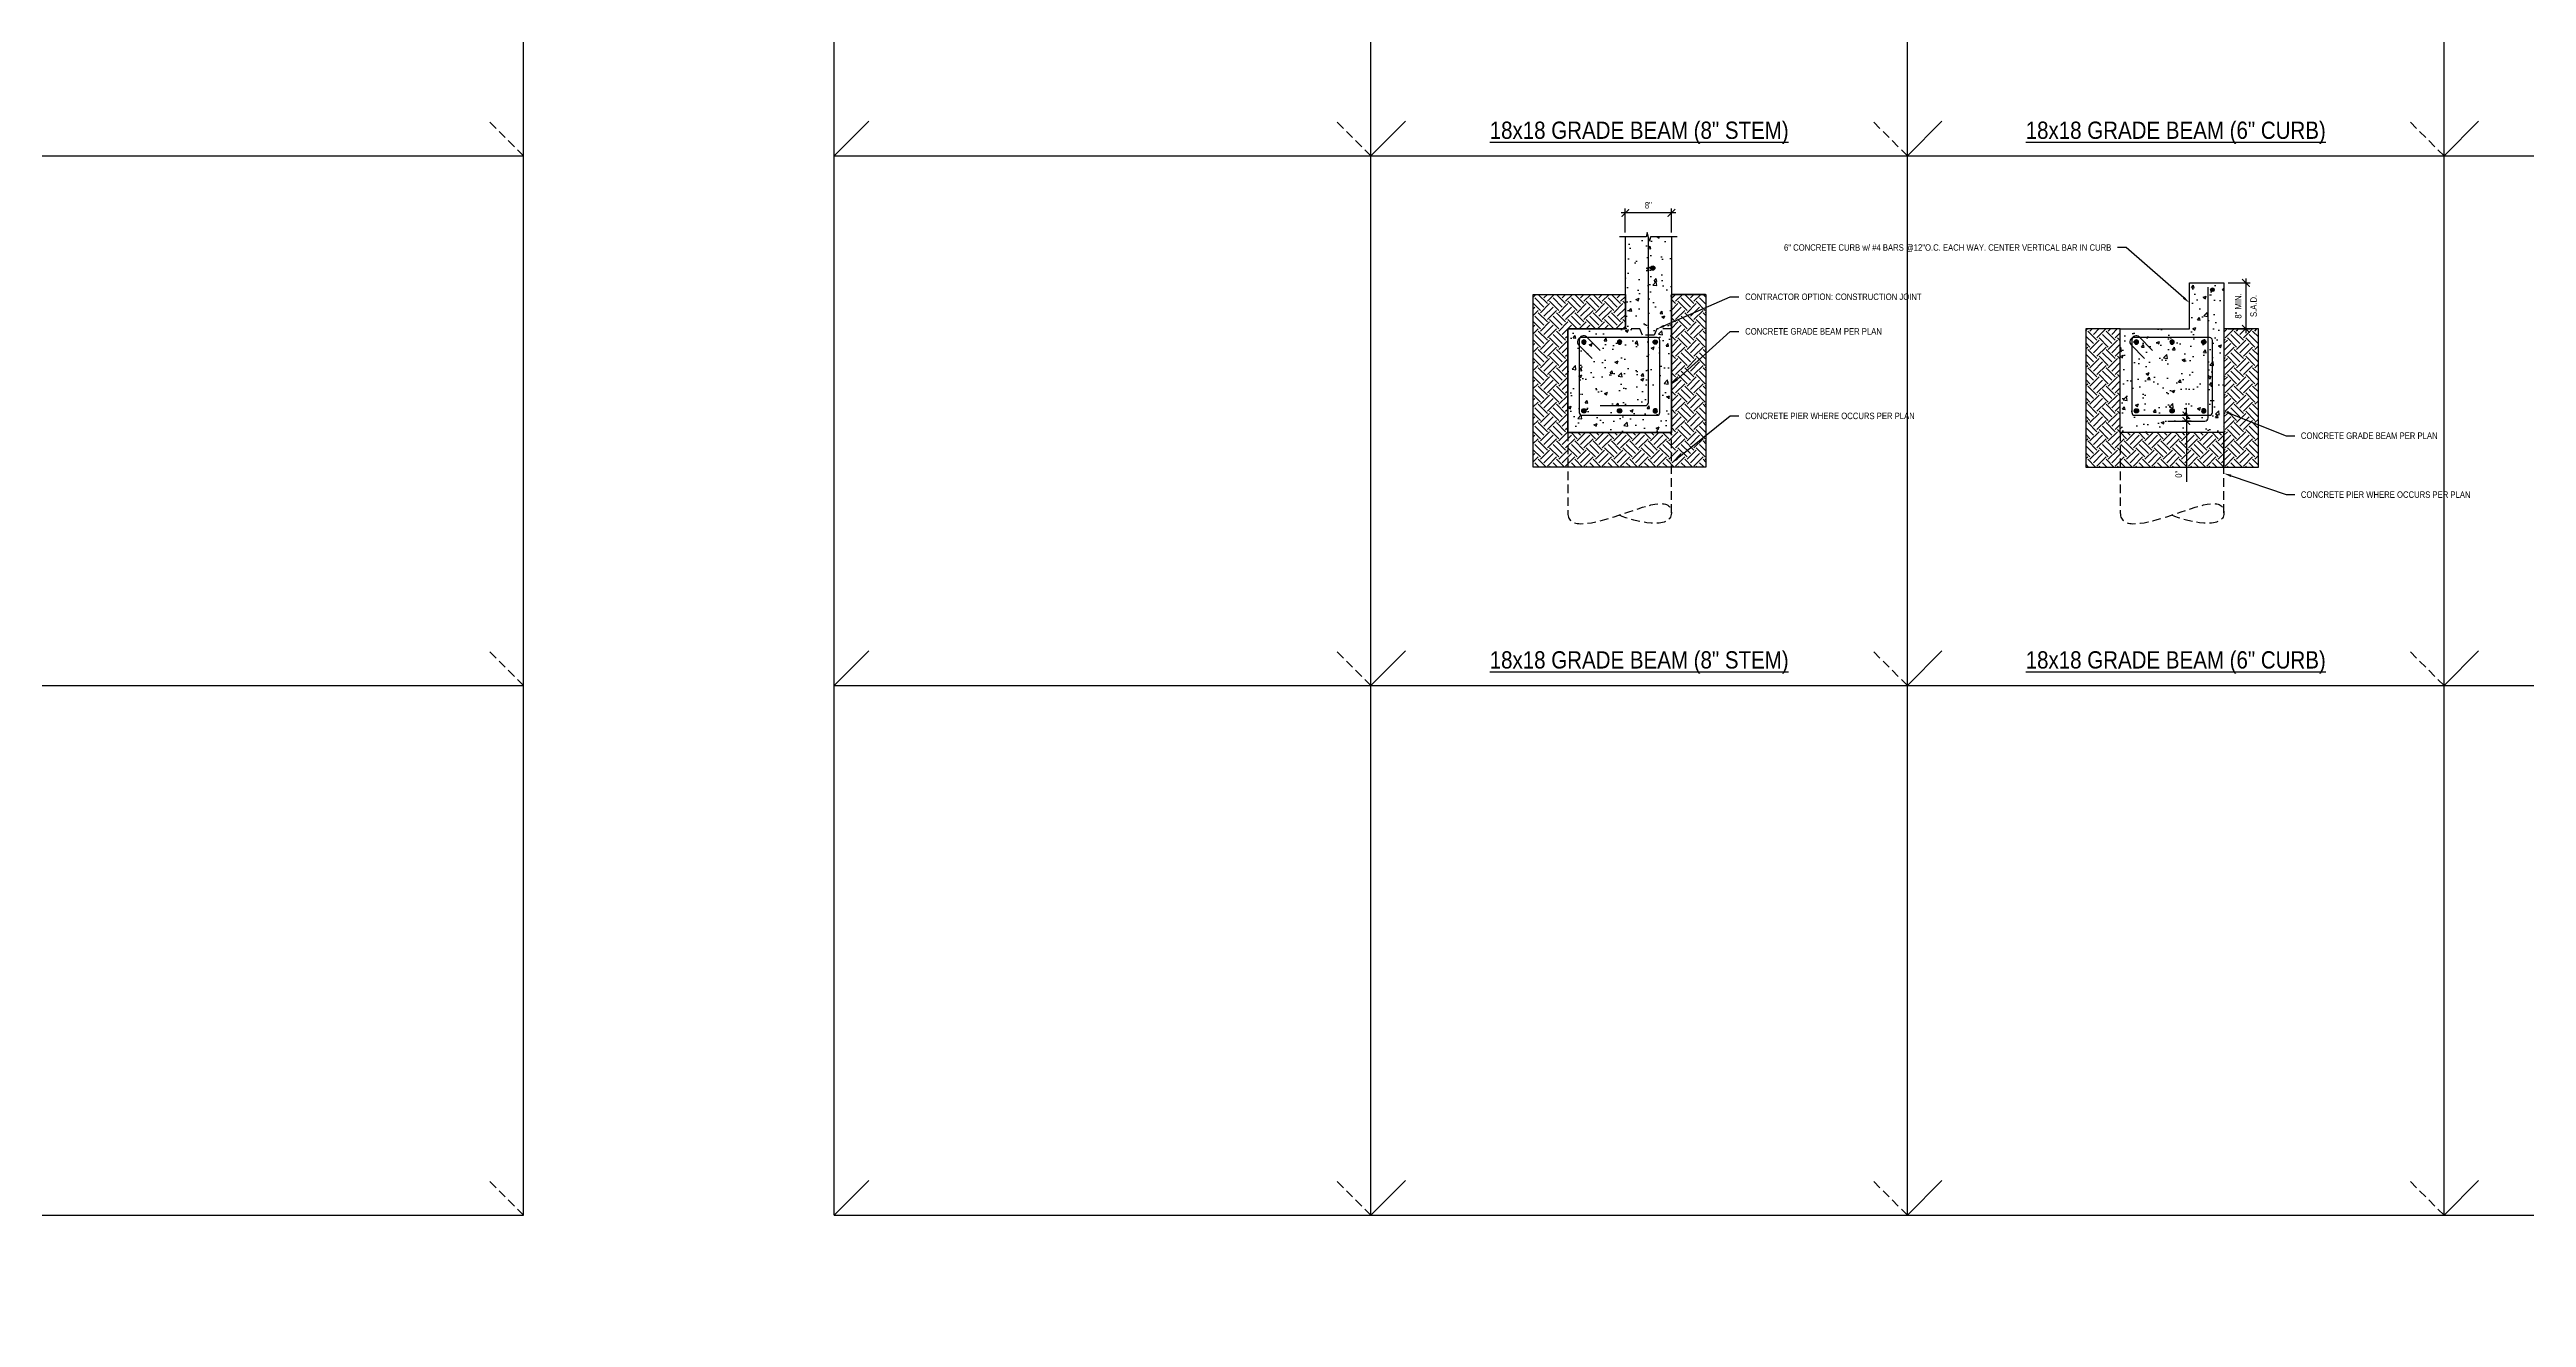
# Model space of a CAD drawing. Header units: inches. Extents: x -2661 to 42767, y -1222 to 9099.
# Drawn here: x -618.3 to -188, y 1365.8 to 1586 of the extents above; entities that cross this region are included whole.
import ezdxf
from ezdxf import colors
from ezdxf.entities.mleader import LeaderData, LeaderLine
from ezdxf.math import Vec2, Vec3

# ---------------------------------------------------------------- set-up
doc = ezdxf.new("R2010")
doc.units = ezdxf.units.IN
doc.header["$LTSCALE"] = 12
doc.header["$MEASUREMENT"] = 0
doc.header["$PDMODE"] = 3
doc.linetypes.add('HIDDEN2', pattern=[0.1875, 0.125, -0.0625])
doc.layers.get('0').update_dxf_attribs({"linetype": 'CONTINUOUS'})
doc.layers.get('DefPoints').update_dxf_attribs({"color": 251, "linetype": 'CONTINUOUS'})
doc.layers.add('DESIGNER COMMENTS', color=221, linetype='CONTINUOUS', plot=False)
doc.layers.add('S-ANNO-GRID-NONPLOT', color=251, linetype='CONTINUOUS', plot=False)
for name, color, linetype in [('S-ANNO-DIMS', 2, 'CONTINUOUS'), ('S-ANNO-NOTE', 4, 'CONTINUOUS'), ('S-BREAK', 2, 'CONTINUOUS'), ('S-CONC', 4, 'CONTINUOUS'), ('S-GRADE', 3, 'CONTINUOUS'), ('S-REBAR', 7, 'CONTINUOUS')]:
    doc.layers.add(name, color=color, linetype=linetype)
doc.layers.add('S-ANNO-NONPLOT', color=253, linetype='CONTINUOUS', plot=False, transparency=0.5)
doc.layers.add('S-HATCH-SOIL', color=7, linetype='CONTINUOUS', true_color=0x8f8f8f, transparency=0.8)
doc.layers.add('S-HATCH2', color=2, linetype='CONTINUOUS', transparency=0.5)
doc.styles.add('Arial', font='arial.ttf', dxfattribs={"width": 0.85})
doc.dimstyles.new('DIM-12_Se', dxfattribs={"dimscale": 12, "dimtxt": 0.09375, "dimasz": 0.109375, "dimexe": 0.0625, "dimexo": 0.0625, "dimgap": 0.0625, "dimtad": 1, "dimdec": 4, "dimzin": 11, "dimdsep": 46, "dimlunit": 4, "dimtxsty": 'Arial', "dimblk": 'ARCHTICK', "dimcen": 0.125, "dimdle": 0.0625, "dimclrd": 256, "dimclre": 256, "dimclrt": 4, "dimadec": 0, "dimazin": 0, "dimtfac": 0.75, "dimtdec": 4, "dimtmove": 0, "dimatfit": 3, "dimfxl": 1, "dimfrac": 1, "dimtolj": 1, "dimtzin": 0, "dimarcsym": 0})
pattern_1 = [(45, (-4065.087, -1630.151), (0, 3.1819805), [2.25, -2.25]), (45, (-4065.6837, -1629.5544), (0, 3.1819805), [2.25, -2.25]), (45, (-4066.2803, -1628.9578), (0, 3.1819805), [2.25, -2.25]), (135, (-4066.2803, -1628.56), (-3.1819805, 4e-16), [2.25, -2.25]), (135, (-4065.6837, -1627.9634), (-3.1819805, 4e-16), [2.25, -2.25]), (135, (-4065.087, -1627.3668), (-3.1819805, 4e-16), [2.25, -2.25])]

# ---------------------------------------------------------------- blocks, each defined once
blk = doc.blocks.new('Se_24x36_STARTERS_GRID')
for p, q in [((-372.84, 276), (-279.63, 276)), ((-372.84, 184), (-372.84, 276)), ((-279.63, -92), (-279.63, 276)), ((-279.63, 276), (-186.42, 276)), ((-186.42, -92), (-186.42, 276)), ((-186.42, 276), (-93.21, 276)), ((-93.21, -92), (-93.21, 276)), ((-93.21, 276), (0, 276)), ((0, 184), (0, 276)), ((-372.84, 184), (-366.84, 190)), ((-279.63, 184), (-273.63, 190)), ((-186.42, 184), (-180.42, 190)), ((-93.21, 184), (-87.21, 190)), ((-372.84, 92), (-372.84, 184)), ((-372.84, 184), (-279.63, 184)), ((-279.63, 184), (-186.42, 184)), ((-186.42, 184), (-93.21, 184)), ((-93.21, 184), (0, 184)), ((0, 92), (0, 184)), ((-372.84, 92), (-366.84, 98)), ((-279.63, 92), (-273.63, 98)), ((-186.42, 92), (-180.42, 98)), ((-93.21, 92), (-87.21, 98)), ((-372.84, 0), (-372.84, 92)), ((-372.84, 92), (-279.63, 92)), ((-279.63, 92), (-186.42, 92)), ((-186.42, 92), (-93.21, 92)), ((-93.21, 92), (0, 92)), ((0, 0), (0, 92)), ((-372.84, 0), (-366.84, 6)), ((-279.63, 0), (-273.63, 6)), ((-186.42, 0), (-180.42, 6)), ((-93.21, 0), (-87.21, 6)), ((-372.84, 0), (-279.63, 0)), ((-372.84, -92), (-372.84, 0)), ((-279.63, 0), (-186.42, 0)), ((-186.42, 0), (-93.21, 0)), ((-93.21, 0), (0, 0)), ((0, -92), (0, 0)), ((-372.84, -92), (-366.84, -86)), ((-279.63, -92), (-273.63, -86)), ((-186.42, -92), (-180.42, -86)), ((-93.21, -92), (-87.21, -86)), ((-372.84, -92), (-279.63, -92)), ((-279.63, -92), (-186.42, -92)), ((-186.42, -92), (-93.21, -92)), ((-93.21, -92), (0, -92))]:
    blk.add_line(p, q)
at = {"linetype": 'HIDDEN2'}
for p, q in [((-279.63, 184), (-285.63, 190)), ((-186.42, 184), (-192.42, 190)), ((-93.21, 184), (-99.21, 190)), ((0, 184), (-6, 190)), ((-279.63, 92), (-285.63, 98)), ((-186.42, 92), (-192.42, 98)), ((-93.21, 92), (-99.21, 98)), ((0, 92), (-6, 98)), ((-279.63, 0), (-285.63, 6)), ((-186.42, 0), (-192.42, 6)), ((-93.21, 0), (-99.21, 6)), ((0, 0), (-6, 6)), ((-279.63, -92), (-285.63, -86)), ((-186.42, -92), (-192.42, -86)), ((-93.21, -92), (-99.21, -86)), ((0, -92), (-6, -86))]:
    blk.add_line(p, q, dxfattribs=at)
blk = doc.blocks.new('*U521')
h = blk.add_hatch(color=256)
h.dxf.hatch_style = 1
h.paths.add_polyline_path([(0.375, 0, 1), (-0.375, 0, 1)])
at = {"color": 0}
blk.add_circle((0, 0), 0.375, dxfattribs=at)
blk = doc.blocks.new('*U286')
h = blk.add_hatch(color=256)
h.dxf.hatch_style = 1
h.paths.add_polyline_path([(0.3125, 0, 1), (-0.3125, 0, 1)])
at = {"color": 0}
blk.add_circle((0, 0), 0.3125, dxfattribs=at)
blk = doc.blocks.new('*U226')
at = {"color": 0, "linetype": 'ByBlock'}
blk.add_open_spline([(0, 0), (0, -2.97), (9.04, -0.78), (17.92, 3.04), (18.01, 0), (18.01, -3.04), (11.7, -1.6), (8.9, -0.41)], degree=3, knots=[0, 0, 0, 0, 8.908055, 18.018583, 18.018583, 18.018583, 27.129112, 27.129112, 27.129112, 27.129112], dxfattribs=at)
blk = doc.blocks.new('_ARCHTICK')
at = {"color": 0, "linetype": 'ByBlock', "const_width": 0.15}
blk.add_lwpolyline([(-0.5, -0.5), (0.5, 0.5)], dxfattribs=at)
blk = doc.blocks.new('*D2148')
at = {"layer": 'DefPoints', "color": 0, "transparency": 16777216}
for p in [(-240.54, 1545.48), (-240.54, 1537.48), (-236.72, 1537.48)]:
    blk.add_point(p, dxfattribs=at)
at = {"layer": 'S-ANNO-DIMS', "lineweight": -2, "transparency": 16777216}
for p, q in [((-239.79, 1545.48), (-235.97, 1545.48)), ((-236.72, 1546.23), (-236.72, 1536.73)), ((-239.79, 1537.48), (-235.97, 1537.48))]:
    blk.add_line(p, q, dxfattribs=at)
at = {"layer": 'S-ANNO-DIMS', "lineweight": -2, "transparency": 16777216, "xscale": 1.3125, "yscale": 1.3125, "zscale": 1.3125}
for p, rotation in [((-236.72, 1545.48), 90), ((-236.72, 1537.48), 270)]:
    blk.add_blockref('_ARCHTICK', p, dxfattribs=dict(at, rotation=rotation))
at = {"layer": 'S-ANNO-DIMS', "color": 4, "transparency": 16777216, "char_height": 1.125, "attachment_point": 5, "rotation": 90, "style": 'Arial'}
for s, insert in [('\\A1;8" MIN.', (-238.05, 1541.48)), ('\\A1;S.A.D.', (-235.39, 1541.48))]:
    blk.add_mtext(s, dxfattribs=dict(at, insert=insert))
blk = doc.blocks.new('*D2150')
at = {"layer": 'DefPoints', "color": 0, "transparency": 16777216}
for p in [(-344.53, 1557.64), (-344.53, 1553.48), (-336.53, 1553.48)]:
    blk.add_point(p, dxfattribs=at)
at = {"layer": 'S-ANNO-DIMS', "lineweight": -2, "transparency": 16777216}
for p, q in [((-335.78, 1557.64), (-345.28, 1557.64)), ((-344.53, 1554.23), (-344.53, 1558.39)), ((-336.53, 1554.23), (-336.53, 1558.39))]:
    blk.add_line(p, q, dxfattribs=at)
at = {"layer": 'S-ANNO-DIMS', "lineweight": -2, "transparency": 16777216, "xscale": 1.3125, "yscale": 1.3125, "zscale": 1.3125, "rotation": 180}
blk.add_blockref('_ARCHTICK', (-344.53, 1557.64), dxfattribs=at)
at = {"layer": 'S-ANNO-DIMS', "lineweight": -2, "transparency": 16777216, "xscale": 1.3125, "yscale": 1.3125, "zscale": 1.3125}
blk.add_blockref('_ARCHTICK', (-336.53, 1557.64), dxfattribs=at)
at = {"layer": 'S-ANNO-DIMS', "color": 4, "transparency": 16777216, "insert": (-340.53, 1558.96), "char_height": 1.125, "attachment_point": 5, "style": 'Arial'}
blk.add_mtext('\\A1;8"', dxfattribs=at)
blk = doc.blocks.new('*D2178')
at = {"layer": 'DefPoints', "color": 0, "transparency": 16777216}
for p in [(-247.07, 1522.48), (-246.4, 1522.48), (-245.5, 1521.48)]:
    blk.add_point(p, dxfattribs=at)
at = {"layer": 'S-ANNO-DIMS', "lineweight": -2, "transparency": 16777216}
for p, q in [((-247.07, 1522.48), (-247.07, 1523.79)), ((-247.15, 1522.48), (-247.82, 1522.48)), ((-246.25, 1521.48), (-247.82, 1521.48)), ((-247.07, 1522.48), (-247.07, 1521.48)), ((-247.07, 1521.48), (-247.07, 1510.94))]:
    blk.add_line(p, q, dxfattribs=at)
at = {"layer": 'S-ANNO-DIMS', "lineweight": -2, "transparency": 16777216, "xscale": 1.3125, "yscale": 1.3125, "zscale": 1.3125}
for p, rotation in [((-247.07, 1522.48), 270), ((-247.07, 1521.48), 90)]:
    blk.add_blockref('_ARCHTICK', p, dxfattribs=dict(at, rotation=rotation))
at = {"layer": 'S-ANNO-DIMS', "color": 4, "transparency": 16777216, "insert": (-248.4, 1512.24), "char_height": 1.125, "attachment_point": 5, "rotation": 90, "style": 'Arial'}
blk.add_mtext('\\A1;0"', dxfattribs=at)

msp = doc.modelspace()

# ---------------------------------------------------------------- hatches: boundary and pattern name
at = {"layer": 'S-HATCH-SOIL'}
h = msp.add_hatch(dxfattribs=at)
h.set_pattern_fill('EARTH', color=256, scale=9, angle=45, style=0)
h.set_pattern_definition(pattern_1)
h.paths.add_polyline_path([(-344.52728, 1543.47855), (-344.52728, 1537.47855), (-354.52728, 1537.47855), (-354.52728, 1519.47855), (-336.52728, 1519.47855), (-336.52728, 1543.47855), (-330.52728, 1543.47855), (-330.52728, 1513.47855), (-360.52728, 1513.47855), (-360.52728, 1543.47855)])
h = msp.add_hatch(dxfattribs=at)
h.set_pattern_fill('EARTH', color=256, scale=9, angle=45, style=0)
h.set_pattern_definition(pattern_1)
h.paths.add_polyline_path([(-258.54253, 1519.47855), (-258.54253, 1537.47855), (-264.54253, 1537.47855), (-264.54253, 1513.47855), (-240.54253, 1513.47855), (-240.54253, 1519.47855)])
h = msp.add_hatch(dxfattribs=at)
h.set_pattern_fill('EARTH', color=256, scale=9, angle=45, style=0)
h.set_pattern_definition(pattern_1)
h.paths.add_polyline_path([(-234.54253, 1537.47855), (-240.54253, 1537.47855), (-240.54253, 1513.47855), (-234.54253, 1513.47855)])
at = {"layer": 'S-HATCH2'}
h = msp.add_hatch(dxfattribs=at)
h.set_pattern_fill('AR-CONC', color=256, scale=0.75, style=0)
h.set_pattern_definition([(50, (-4059.5125, -1614.412), (5.3794514, -0.470641), [0.5625, -6.1875]), (355, (-4059.5125, -1614.412), (-1.040635, 5.641441), [0.45, -4.95]), (100.45144, (-4059.064, -1614.451), (4.3388164, 5.1708), [0.4780514, -5.258566]), (46.1842, (-4059.5125, -1612.912), (8.00431, -1.241395), [0.84375, -9.28125]), (96.63564, (-4058.8454, -1613.015), (7.009965, 7.30589), [0.717078, -7.887853]), (351.18416, (-4059.5125, -1612.912), (7.009965, 7.30589), [0.675, -7.425]), (21, (-4058.7625, -1613.287), (4.476803, -3.0196417), [0.5625, -6.1875]), (326, (-4058.7625, -1613.287), (1.824865, 5.4386253), [0.45, -4.95]), (71.45144, (-4058.3894, -1613.5385), (6.301668, 2.4189836), [0.4780514, -5.258566]), (37.5, (-4059.5125, -1614.4119), (0.0911989, 2.4967039), [0, -4.89, 0, -5.025, 0, -4.96875]), (7.5, (-4059.5125, -1614.412), (1.9730215, 2.9580878), [0, -2.865, 0, -4.7775, 0, -1.89375]), (327.5, (-4061.185, -1614.4119), (4.0036683, -0.1691615), [0, -1.875, 0, -5.85, 0, -7.7625]), (317.5, (-4061.935, -1614.412), (4.3738963, 0.7507874), [0, -2.4375, 0, -3.885, 0, -5.5125])])
h.paths.add_polyline_path([(-336.52728, 1537.47855), (-339.02728, 1537.47855), (-339.52728, 1536.37298), (-341.52728, 1536.37298), (-342.02728, 1537.47855), (-344.52728, 1537.47855), (-354.52728, 1537.47855), (-354.52728, 1519.47855), (-336.52728, 1519.47855)])
h.paths.add_polyline_path([(-336.52728, 1553.47855), (-340.14871, 1553.47855), (-340.338, 1552.7002), (-340.71657, 1554.25691), (-340.90586, 1553.47855), (-344.52728, 1553.47855), (-344.52728, 1537.47855), (-342.02728, 1537.47855), (-341.52728, 1536.37298), (-339.52728, 1536.37298), (-339.02728, 1537.47855), (-336.52728, 1537.47855)])
h = msp.add_hatch(dxfattribs=at)
h.set_pattern_fill('AR-CONC', color=256, scale=0.75, style=0)
h.set_pattern_definition([(50, (-1427.3073, 832.1026), (5.379451, -0.470641), [0.5625, -6.1875]), (355, (-1427.3073, 832.1026), (-1.040635, 5.64144), [0.45, -4.95]), (100.45144, (-1426.859, 832.0633), (4.338816, 5.1708), [0.478051, -5.258566]), (46.1842, (-1427.307, 833.6026), (8.00431, -1.241395), [0.84375, -9.28125]), (96.63564, (-1426.64, 833.499), (7.009965, 7.30589), [0.717078, -7.887853]), (351.18416, (-1427.307, 833.6026), (7.009965, 7.30589), [0.675, -7.425]), (21, (-1426.5573, 833.2276), (4.476803, -3.019642), [0.5625, -6.1875]), (326, (-1426.5573, 833.2276), (1.824865, 5.438625), [0.45, -4.95]), (71.45144, (-1426.184, 832.976), (6.301668, 2.418984), [0.478051, -5.258566]), (37.5, (-1427.3073, 832.1026), (0.091199, 2.496704), [0, -4.89, 0, -5.025, 0, -4.96875]), (7.5, (-1427.3073, 832.1026), (1.9730215, 2.958088), [0, -2.865, 0, -4.7775, 0, -1.89375]), (327.5, (-1428.9798, 832.1026), (4.0036683, -0.1691615), [0, -1.875, 0, -5.85, 0, -7.7625]), (317.5, (-1429.7298, 832.1026), (4.373896, 0.750787), [0, -2.4375, 0, -3.885, 0, -5.5125])])
h.paths.add_polyline_path([(-258.54253, 1537.47855), (-246.54253, 1537.47855), (-246.54253, 1545.47855), (-240.54253, 1545.47855), (-240.54253, 1519.47855), (-258.54253, 1519.47855)])

# ---------------------------------------------------------------- linework, layer by layer
at = {"layer": 'S-ANNO-NONPLOT'}
msp.add_lwpolyline([(-344.52728, 1543.47855), (-344.52728, 1537.47855), (-354.52728, 1537.47855), (-354.52728, 1519.47855), (-336.52728, 1519.47855), (-336.52728, 1543.47855), (-330.52728, 1543.47855), (-330.52728, 1513.47855), (-360.52728, 1513.47855), (-360.52728, 1543.47855)], close=True, dxfattribs=at)
at = {"layer": 'S-ANNO-NONPLOT', "transparency": 33554495}
for points in [[(-258.54253, 1519.47855), (-258.54253, 1537.47855), (-264.54253, 1537.47855), (-264.54253, 1513.47855), (-240.54253, 1513.47855), (-240.54253, 1519.47855), (-258.54253, 1519.47855)], [(-234.54253, 1537.47855), (-240.54253, 1537.47855), (-240.54253, 1513.47855), (-234.54253, 1513.47855), (-234.54253, 1537.47855)]]:
    msp.add_lwpolyline(points, dxfattribs=at)
at = {"layer": 'S-BREAK'}
msp.add_lwpolyline([(-335.52728, 1553.47855), (-340.14871, 1553.47855), (-340.338, 1552.7002), (-340.71657, 1554.25691), (-340.90586, 1553.47855), (-345.52728, 1553.47855)], dxfattribs=at)
at = {"layer": 'S-CONC'}
msp.add_lwpolyline([(-336.52728, 1553.47855), (-336.52728, 1519.47855), (-354.52728, 1519.47855), (-354.52728, 1537.47855), (-344.52728, 1537.47855), (-344.52728, 1553.47855)], dxfattribs=at)
msp.add_lwpolyline([(-258.54253, 1537.47855), (-246.54253, 1537.47855), (-246.54253, 1545.47855), (-240.54253, 1545.47855), (-240.54253, 1519.47855), (-258.54253, 1519.47855)], close=True, dxfattribs=at)
at = {"layer": 'S-CONC', "color": 2, "linetype": 'HIDDEN2'}
for points in [[(-336.52728, 1537.47855), (-339.02728, 1537.47855), (-339.52728, 1536.37298), (-341.52728, 1536.37298), (-342.02728, 1537.47855), (-344.52728, 1537.47855)], [(-336.52728, 1505.53845), (-336.52728, 1519.47855), (-354.52728, 1519.47855), (-354.53435, 1505.53514)], [(-240.54253, 1505.53845), (-240.54253, 1519.47855), (-258.54253, 1519.47855), (-258.5496, 1505.53514)]]:
    msp.add_lwpolyline(points, dxfattribs=at)
at = {"layer": 'S-GRADE'}
for p, q in [((-360.52728, 1543.47855), (-344.52728, 1543.47855)), ((-330.59718, 1543.47855), (-336.52728, 1543.47855)), ((-258.54253, 1537.47855), (-264.54253, 1537.47855)), ((-234.54253, 1537.47855), (-240.54253, 1537.47855))]:
    msp.add_line(p, q, dxfattribs=at)
at = {"layer": 'S-REBAR'}
for points in [[(-348.58783, 1524.16844), (-341.08783, 1524.16844, 0.414213562), (-340.52728, 1524.72898), (-340.52728, 1553.47855)], [(-250.29253, 1521.47855), (-243.85308, 1521.47855, 0.414213562), (-243.29253, 1522.0391), (-243.29253, 1544.74439)], [(-348.9165, 1533.76227), (-351.24695, 1536.09272, 0.668178638), (-352.52728, 1535.56239), (-352.52728, 1522.96461, 0.414213562), (-352.04123, 1522.47855), (-339.01334, 1522.47855, 0.414213562), (-338.52728, 1522.96461), (-338.52728, 1535.4925, 0.414213562), (-339.01334, 1535.97855), (-352.11112, 1535.97855, 0.668178638), (-352.64145, 1534.69822), (-350.311, 1532.36777)], [(-252.93175, 1533.76227), (-255.2622, 1536.09272, 0.668178638), (-256.54253, 1535.56239), (-256.54253, 1522.96461, 0.414213562), (-256.05648, 1522.47855), (-243.02859, 1522.47855, 0.414213562), (-242.54253, 1522.96461), (-242.54253, 1535.4925, 0.414213562), (-243.02859, 1535.97855), (-256.12637, 1535.97855, 0.668178638), (-256.6567, 1534.69822), (-254.32625, 1532.36777)]]:
    msp.add_lwpolyline(points, format="xyb", dxfattribs=at)

# ---------------------------------------------------------------- block references
at = {"layer": 'S-ANNO-GRID-NONPLOT'}
for p in [(-535.93637, 1475.54657), (-109.09998, 1475.54657)]:
    msp.add_blockref('Se_24x36_STARTERS_GRID', p, dxfattribs=at)
at = {"layer": 'S-CONC', "color": 2, "linetype": 'HIDDEN2'}
for p in [(-354.53435, 1505.53514), (-258.5496, 1505.53514)]:
    msp.add_blockref('*U226', p, dxfattribs=at)
at = {"layer": 'S-REBAR', "linetype": 'ByBlock'}
for name, p in [('*U521', (-339.77728, 1548.06163)), ('*U286', (-242.54253, 1544.28973)), ('*U521', (-339.33408, 1535.20092)), ('*U521', (-244.04253, 1535.20092))]:
    msp.add_blockref(name, p, dxfattribs=at)
at = {"layer": 'S-REBAR', "linetype": 'ByBlock', "xscale": -1}
for p in [(-351.72049, 1535.20092), (-345.52728, 1535.20092), (-255.73574, 1535.20092), (-249.54253, 1535.20092)]:
    msp.add_blockref('*U521', p, dxfattribs=at)
at = {"layer": 'S-REBAR', "linetype": 'ByBlock', "rotation": 180}
for p in [(-351.72049, 1523.25619), (-345.52728, 1523.25619), (-255.73574, 1523.25619), (-249.54253, 1523.25619)]:
    msp.add_blockref('*U521', p, dxfattribs=at)
at = {"layer": 'S-REBAR', "linetype": 'ByBlock', "xscale": -1, "rotation": 180}
for p in [(-339.33408, 1523.25619), (-244.04253, 1523.25619)]:
    msp.add_blockref('*U521', p, dxfattribs=at)

# ---------------------------------------------------------------- texts
at = {"layer": 'S-ANNO-NOTE', "color": 191, "char_height": 3, "width": 80.1960743, "attachment_point": 5, "style": 'Arial'}
for s, insert in [('{\\L18x18 GRADE BEAM (8" STEM)}', (-342.12272, 1571.54657)), ('\\pxt25;{\\L18x18 GRADE BEAM (6" CURB)}', (-248.91363, 1571.54657)), ('{\\L18x18 GRADE BEAM (8" STEM)}', (-342.12272, 1479.54657)), ('\\pxt25;{\\L18x18 GRADE BEAM (6" CURB)}', (-248.91363, 1479.54657))]:
    msp.add_mtext(s, dxfattribs=dict(at, insert=insert))

# ---------------------------------------------------------------- dimensions: what is measured, and where the dimension line sits
at = {"layer": 'S-ANNO-DIMS'}
dim = msp.add_linear_dim(base=(-344.52728, 1557.64039), p1=(-336.52728, 1553.47855), p2=(-344.52728, 1553.47855), angle=180, dimstyle='DIM-12_Se', dxfattribs=at)
dim.commit()
dim.dimension.update_dxf_attribs({"geometry": '*D2150', "text_midpoint": (-340.52728, 1558.96479)})
for base, p1, p2, text, picture, middle in [((-236.72128, 1537.47855), (-240.54253, 1545.47855), (-240.54253, 1537.47855), '<> MIN.\\XS.A.D.', '*D2148', (-236.72128, 1541.47855)), ((-247.07281, 1522.47855), (-245.5032, 1521.47855), (-246.39767, 1522.47855), '0"', '*D2178', (-247.07281, 1512.24367))]:
    dim = msp.add_linear_dim(base=base, p1=p1, p2=p2, angle=90, text=text, dimstyle='DIM-12_Se', dxfattribs=at)
    dim.commit()
    dim.dimension.update_dxf_attribs({"geometry": picture, "text_midpoint": middle, "dimtype": 160})

# ---------------------------------------------------------------- leaders
at = {"layer": 'DESIGNER COMMENTS'}
ml = msp.add_multileader_mtext('Standard', dxfattribs=at)
ml.set_content('\\A1;{\\C221;**OR REMOVE BLOCKING  AND CHECK STEEL BEAM FOR COMPRESSION/FULLY UNBRACED**}', color=4, style='Arial')
ml.set_leader_properties(color=2)
ml.build(insert=Vec2(0, 0))
ml.multileader.update_dxf_attribs({"dogleg_length": 0.36, "arrow_head_size": 1.3125, "scale": 12})
ctx = ml.context
ctx.base_point, ctx.scale, ctx.char_height, ctx.arrow_head_size, ctx.landing_gap_size, ctx.plane_origin = Vec3(-919.29777, 2809.54938), 12, 1.125, 1.3125, 1.08, Vec3(-896.24507, 3109.25481)
ctx.text_align_type = 2
notes = []
notes.append((ctx, [(0, (0, 0, 0), (0, 0), (1, 0), 1, [])]))
ctx.mtext.insert, ctx.mtext.width, ctx.mtext.alignment, ctx.mtext.flow_direction = Vec3(-900.59759, 2810.12148), 18.6130968, 3, 5
ml = msp.add_multileader_mtext('Standard', dxfattribs=at)
ml.set_content('\\A1;{\\C221;**OR REMOVE BLOCKING  AND CHECK STEEL BEAM FOR COMPRESSION/FULLY UNBRACED**}', color=4, style='Arial')
ml.set_leader_properties(color=2)
ml.build(insert=Vec2(0, 0))
ml.multileader.update_dxf_attribs({"dogleg_length": 0.36, "arrow_head_size": 1.3125, "scale": 12})
ctx = ml.context
ctx.base_point, ctx.scale, ctx.char_height, ctx.arrow_head_size, ctx.landing_gap_size, ctx.plane_origin = Vec3(-821.89359, 2812.87241), 12, 1.125, 1.3125, 1.08, Vec3(-798.84089, 3112.57783)
ctx.text_align_type = 2
notes.append((ctx, [(0, (0, 0, 0), (0, 0), (1, 0), 1, [])]))
ctx.mtext.insert, ctx.mtext.width, ctx.mtext.alignment, ctx.mtext.flow_direction = Vec3(-803.19341, 2813.4445), 18.6130968, 3, 5
ml = msp.add_multileader_mtext('Standard', dxfattribs=at)
ml.set_content('\\A1;{\\C221;**OR REMOVE BLOCKING  AND CHECK STEEL BEAM FOR COMPRESSION/FULLY UNBRACED**}', color=4, style='Arial')
ml.set_leader_properties(color=2)
ml.build(insert=Vec2(0, 0))
ml.multileader.update_dxf_attribs({"dogleg_length": 0.36, "arrow_head_size": 1.3125, "scale": 12})
ctx = ml.context
ctx.base_point, ctx.scale, ctx.char_height, ctx.arrow_head_size, ctx.landing_gap_size, ctx.plane_origin = Vec3(-899.76304, 2702.80006), 12, 1.125, 1.3125, 1.08, Vec3(-876.71034, 3002.50548)
ctx.text_align_type = 2
notes.append((ctx, [(0, (0, 0, 0), (0, 0), (1, 0), 1, [])]))
ctx.mtext.insert, ctx.mtext.width, ctx.mtext.alignment, ctx.mtext.flow_direction = Vec3(-881.06286, 2703.37215), 18.6130968, 3, 5
ml = msp.add_multileader_mtext('Standard', dxfattribs=at)
ml.set_content('\\A1;{\\C221;**OR REMOVE BLOCKING  AND CHECK STEEL BEAM FOR COMPRESSION/FULLY UNBRACED**}', color=4, style='Arial')
ml.set_leader_properties(color=2)
ml.build(insert=Vec2(0, 0))
ml.multileader.update_dxf_attribs({"dogleg_length": 0.36, "arrow_head_size": 1.3125, "scale": 12})
ctx = ml.context
ctx.base_point, ctx.scale, ctx.char_height, ctx.arrow_head_size, ctx.landing_gap_size, ctx.plane_origin = Vec3(-801.79391, 2704.25533), 12, 1.125, 1.3125, 1.08, Vec3(-778.74122, 3003.96076)
ctx.text_align_type = 2
notes.append((ctx, [(0, (0, 0, 0), (0, 0), (1, 0), 1, [])]))
ctx.mtext.insert, ctx.mtext.width, ctx.mtext.alignment, ctx.mtext.flow_direction = Vec3(-783.09374, 2704.82743), 18.6130968, 3, 5
ml = msp.add_multileader_mtext('Standard', dxfattribs=at)
ml.set_content('\\A1;{\\C221;**OR REMOVE BLOCKING  AND CHECK STEEL BEAM FOR COMPRESSION/FULLY UNBRACED**}', color=4, style='Arial')
ml.set_leader_properties(color=2)
ml.build(insert=Vec2(0, 0))
ml.multileader.update_dxf_attribs({"dogleg_length": 0.36, "arrow_head_size": 1.3125, "scale": 12})
ctx = ml.context
ctx.base_point, ctx.scale, ctx.char_height, ctx.arrow_head_size, ctx.landing_gap_size, ctx.plane_origin = Vec3(-912.68205, 2632.22233), 12, 1.125, 1.3125, 1.08, Vec3(-889.62935, 2924.45911)
ctx.text_align_type = 2
notes.append((ctx, [(0, (0, 0, 0), (0, 0), (1, 0), 1, [])]))
ctx.mtext.insert, ctx.mtext.width, ctx.mtext.alignment, ctx.mtext.flow_direction = Vec3(-893.98187, 2632.79442), 18.6130968, 3, 5
at = {"layer": 'S-ANNO-NOTE'}
ml = msp.add_multileader_mtext('Standard', dxfattribs=at)
ml.set_content('6" CONCRETE CURB w/ #4 BARS @12"O.C. EACH WAY. CENTER VERTICAL BAR IN CURB', color=4, style='Arial')
ml.set_leader_properties(color=2)
ml.build(insert=Vec2(0, 0))
ml.multileader.update_dxf_attribs({"dogleg_length": 0.36, "arrow_head_size": 1.3125, "scale": 12})
ctx = ml.context
ctx.base_point, ctx.scale, ctx.char_height, ctx.arrow_head_size, ctx.landing_gap_size, ctx.plane_origin = Vec3(-278.91294, 1551.61916), 12, 1.125, 1.3125, 1.08, Vec3(-211.00822, 1862.6651)
ctx.text_align_type = 2
notes.append((ctx, [(0, (1, 1, 0), (-257.52775, 1551.61916), (-1, 0), 1.5, [(0, [(-246.54253, 1542.02867)], 0, [])])]))
ctx.mtext.insert, ctx.mtext.width, ctx.mtext.alignment, ctx.mtext.flow_direction = Vec3(-260.10775, 1552.19125), 18.2961804, 3, 5
ml = msp.add_multileader_mtext('Standard', dxfattribs=at)
ml.set_content('CONTRACTOR OPTION: CONSTRUCTION JOINT', color=4, style='Arial')
ml.set_leader_properties(color=2)
ml.build(insert=Vec2(0, 0))
ml.multileader.update_dxf_attribs({"dogleg_length": 0.36, "arrow_head_size": 1.3125, "scale": 12})
ctx = ml.context
ctx.base_point, ctx.scale, ctx.char_height, ctx.arrow_head_size, ctx.landing_gap_size, ctx.plane_origin = Vec3(-324.79231, 1543.06082), 12, 1.125, 1.3125, 1.08, Vec3(-372.0616, 1829.70543)
notes.append((ctx, [(0, (1, 1, 0), (-326.29231, 1543.06082), (1, 0), 1.5, [(0, [(-339.02728, 1537.47855)], 0, [])])]))
ctx.mtext.insert, ctx.mtext.width, ctx.mtext.flow_direction = Vec3(-323.71231, 1543.63291), 18.8631713, 5
ml = msp.add_multileader_mtext('Standard', dxfattribs=at)
ml.set_content('{\\C4;CONCRETE GRADE BEAM PER PLAN}', color=4, style='Arial')
ml.set_leader_properties(color=2)
ml.build(insert=Vec2(0, 0))
ml.multileader.update_dxf_attribs({"dogleg_length": 0.36, "arrow_head_size": 1.3125, "scale": 12})
ctx = ml.context
ctx.base_point, ctx.scale, ctx.char_height, ctx.arrow_head_size, ctx.landing_gap_size, ctx.plane_origin = Vec3(-324.79231, 1537.06082), 12, 1.125, 1.3125, 1.08, Vec3(-372.0616, 1821.92449)
notes.append((ctx, [(0, (1, 1, 0), (-326.29231, 1537.06082), (1, 0), 1.5, [(0, [(-336.52334, 1527.84585)], 0, [])])]))
ctx.mtext.insert, ctx.mtext.width, ctx.mtext.flow_direction = Vec3(-323.71231, 1537.6237), 14.7013617, 5
ml = msp.add_multileader_mtext('Standard', dxfattribs=at)
ml.set_content('CONCRETE PIER WHERE OCCURS PER PLAN', color=4, style='Arial')
ml.set_leader_properties(color=2)
ml.build(insert=Vec2(0, 0))
ml.multileader.update_dxf_attribs({"dogleg_length": 0.36, "arrow_head_size": 1.3125, "scale": 12})
ctx = ml.context
ctx.base_point, ctx.scale, ctx.char_height, ctx.arrow_head_size, ctx.landing_gap_size, ctx.plane_origin = Vec3(-324.79231, 1522.37646), 12, 1.125, 1.3125, 1.08, Vec3(-372.0616, 1808.22859)
notes.append((ctx, [(0, (1, 1, 0), (-326.29231, 1522.37646), (1, 0), 1.5, [(0, [(-336.52334, 1514.14995)], 0, [])])]))
ctx.mtext.insert, ctx.mtext.width, ctx.mtext.flow_direction = Vec3(-323.71231, 1522.93896), 14.7013617, 5
ml = msp.add_multileader_mtext('Standard', dxfattribs=at)
ml.set_content('{\\C4;CONCRETE GRADE BEAM PER PLAN}', color=4, style='Arial')
ml.set_leader_properties(color=2)
ml.build(insert=Vec2(0, 0))
ml.multileader.update_dxf_attribs({"dogleg_length": 0.36, "arrow_head_size": 1.3125, "scale": 12})
ctx = ml.context
ctx.base_point, ctx.scale, ctx.char_height, ctx.arrow_head_size, ctx.landing_gap_size, ctx.plane_origin = Vec3(-228.25166, 1518.94322), 12, 1.125, 1.3125, 1.08, Vec3(-276.07685, 1817.27805)
notes.append((ctx, [(0, (1, 1, 0), (-229.75166, 1518.94322), (1, 0), 1.5, [(0, [(-240.53859, 1523.1994)], 0, [])])]))
ctx.mtext.insert, ctx.mtext.width, ctx.mtext.flow_direction = Vec3(-227.17166, 1519.50611), 14.7013617, 5
ml = msp.add_multileader_mtext('Standard', dxfattribs=at)
ml.set_content('CONCRETE PIER WHERE OCCURS PER PLAN', color=4, style='Arial')
ml.set_leader_properties(color=2)
ml.build(insert=Vec2(0, 0))
ml.multileader.update_dxf_attribs({"dogleg_length": 0.36, "arrow_head_size": 1.3125, "scale": 12})
ctx = ml.context
ctx.base_point, ctx.scale, ctx.char_height, ctx.arrow_head_size, ctx.landing_gap_size, ctx.plane_origin = Vec3(-228.25166, 1508.70517), 12, 1.125, 1.3125, 1.08, Vec3(-276.07685, 1806.47749)
notes.append((ctx, [(0, (1, 1, 0), (-229.75166, 1508.70517), (1, 0), 1.5, [(0, [(-240.53859, 1512.39884)], 0, [])])]))
ctx.mtext.insert, ctx.mtext.width, ctx.mtext.flow_direction = Vec3(-227.17166, 1509.26767), 14.7013617, 5
for ctx, leaders in notes:
    for number, flags, end, landing, length, lines in leaders:
        leader = LeaderData()
        leader.index, (leader.has_last_leader_line, leader.has_dogleg_vector, leader.attachment_direction) = number, flags
        leader.last_leader_point, leader.dogleg_vector, leader.dogleg_length = Vec3(end), Vec3(landing), length
        for number, points, colour, breaks in lines:
            line = LeaderLine()
            line.index, line.vertices, line.color, line.breaks = number, Vec3.list(points), colors.encode_raw_color(colour), breaks
            leader.lines.append(line)
        ctx.leaders.append(leader)

doc.saveas('drawing.dxf')
